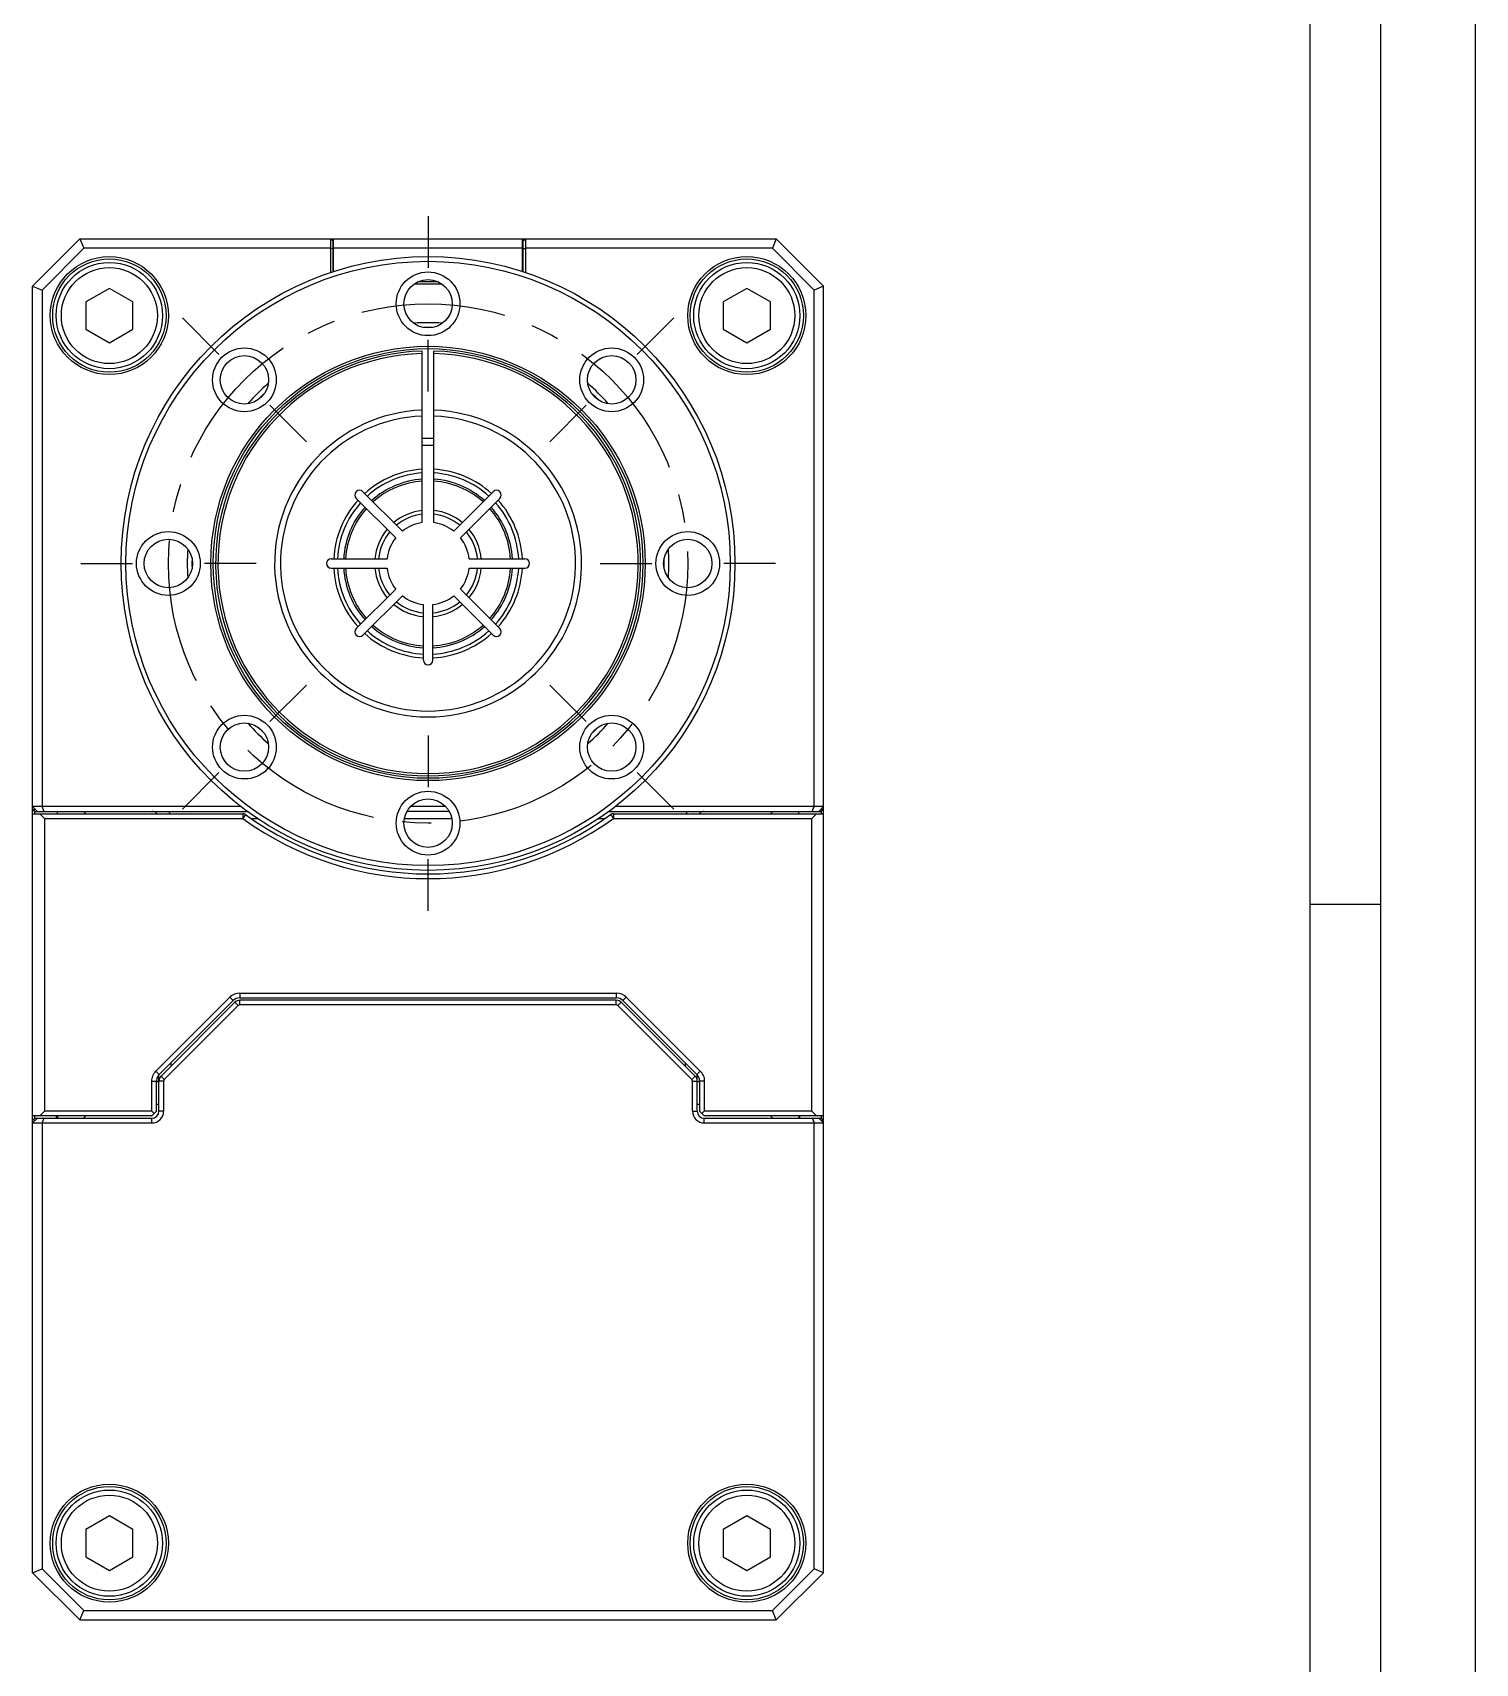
# Model space of a CAD drawing. Header units: millimetres. Extents: x 0 to 297, y 0 to 210.
# Drawn here: x 235.9 to 297, y 71.8 to 140.9 of the extents above; entities that cross this region are included whole.
import ezdxf

# ---------------------------------------------------------------- set-up
doc = ezdxf.new("R2010")
doc.units = ezdxf.units.MM
doc.header["$LTSCALE"] = 16.335
doc.linetypes.add('CENTER', pattern=[0.6, 0.375, -0.075, 0.075, -0.075])
doc.layers.get('0').update_dxf_attribs({"linetype": 'CONTINUOUS'})
doc.layers.add('02___PRT_ALL_AXES', color=7, linetype='CONTINUOUS')
doc.layers.add('7_ALL_FEATURES', color=7, linetype='CONTINUOUS')

msp = doc.modelspace()

# ---------------------------------------------------------------- linework, layer by layer
at = {"color": 7, "linetype": 'Continuous'}
for p, q in [((297, 0), (297, 210)), ((293, 4.5), (293, 203.5)), ((290, 104), (293, 104))]:
    msp.add_line(p, q, dxfattribs=at)
at = {"color": 1, "linetype": 'Continuous'}
msp.add_line((290, 7.5), (290, 200.5), dxfattribs=at)
at = {"layer": '02___PRT_ALL_AXES', "color": 7, "linetype": 'CENTER'}
for p, q in [((252.64, 133.146), (252.64, 130.959)), ((242.237, 128.837), (243.784, 127.29)), ((263.043, 128.837), (261.497, 127.29)), ((252.64, 125.721), (252.64, 127.909)), ((247.487, 123.587), (245.94, 125.133)), ((257.793, 123.587), (259.34, 125.133)), ((237.928, 118.434), (240.115, 118.434)), ((245.353, 118.434), (243.165, 118.434)), ((259.928, 118.434), (262.115, 118.434)), ((267.353, 118.434), (265.165, 118.434)), ((247.487, 113.281), (245.94, 111.734)), ((257.793, 113.281), (259.34, 111.734)), ((252.64, 111.146), (252.64, 108.959)), ((242.237, 108.03), (243.784, 109.577)), ((263.043, 108.03), (261.497, 109.577)), ((252.64, 103.721), (252.64, 105.909))]:
    msp.add_line(p, q, dxfattribs=at)
at = {"layer": '02___PRT_ALL_AXES', "color": 7, "linetype": 'Continuous'}
for centre, radius in [((252.64, 129.434), 1.35), ((252.64, 129.434), 1.025), ((244.862, 126.212), 1.35), ((244.862, 126.212), 1.025), ((260.418, 126.212), 1.35), ((260.418, 126.212), 1.025), ((241.64, 118.434), 1.35), ((263.64, 118.434), 1.35), ((241.64, 118.434), 1.025), ((263.64, 118.434), 1.025), ((244.862, 110.655), 1.35), ((260.418, 110.655), 1.35), ((244.862, 110.655), 1.025), ((260.418, 110.655), 1.025), ((252.64, 107.434), 1.35), ((252.64, 107.434), 1.025)]:
    msp.add_circle(centre, radius, dxfattribs=at)
at = {"layer": '02___PRT_ALL_AXES', "color": 7, "linetype": 'CENTER'}
msp.add_circle((252.64, 118.434), 11, dxfattribs=at)
at = {"layer": '7_ALL_FEATURES', "color": 7, "linetype": 'Continuous'}
for p, q in [((237.89, 132.184), (235.89, 130.184)), ((237.89, 132.184), (238.056, 131.784)), ((237.89, 132.184), (267.39, 132.184)), ((248.52, 130.757), (248.52, 132.184)), ((248.62, 132.084), (248.52, 132.184)), ((248.62, 130.789), (248.62, 132.084)), ((248.62, 132.084), (248.64, 132.084)), ((248.64, 130.795), (248.64, 132.184)), ((256.64, 130.795), (256.64, 132.184)), ((256.64, 132.084), (256.66, 132.084)), ((256.66, 132.084), (256.76, 132.184)), ((256.66, 132.084), (256.66, 130.789)), ((256.76, 132.184), (256.76, 130.757)), ((267.39, 132.184), (267.225, 131.784)), ((269.39, 130.184), (267.39, 132.184)), ((238.056, 131.784), (236.29, 130.018)), ((248.52, 131.784), (238.056, 131.784)), ((248.62, 131.742), (248.52, 131.784)), ((256.66, 131.784), (248.62, 131.784)), ((256.66, 131.742), (256.76, 131.784)), ((267.225, 131.784), (256.76, 131.784)), ((268.99, 130.018), (267.225, 131.784)), ((248.64, 130.984), (248.62, 130.984)), ((256.66, 130.984), (256.64, 130.984)), ((235.89, 75.684), (235.89, 130.184)), ((235.89, 130.184), (236.29, 130.018)), ((236.29, 130.018), (236.29, 108.134)), ((239.14, 130.088), (238.14, 129.511)), ((240.14, 129.511), (239.14, 130.088)), ((253.237, 130.264), (252.043, 130.264)), ((253.07, 130.364), (252.21, 130.364)), ((252.262, 130.384), (253.019, 130.384)), ((266.14, 130.088), (265.14, 129.511)), ((267.14, 129.511), (266.14, 130.088)), ((269.39, 130.184), (268.99, 130.018)), ((268.99, 108.134), (268.99, 130.018)), ((269.39, 75.684), (269.39, 130.184)), ((238.14, 129.511), (238.14, 128.356)), ((240.14, 128.356), (240.14, 129.511)), ((265.14, 129.511), (265.14, 128.356)), ((267.14, 128.356), (267.14, 129.511)), ((238.14, 128.356), (239.14, 127.779)), ((239.14, 127.779), (240.14, 128.356)), ((265.14, 128.356), (266.14, 127.779)), ((266.14, 127.779), (267.14, 128.356)), ((252.39, 120.166), (252.39, 127.43)), ((252.89, 120.166), (252.89, 127.43)), ((249.6, 121.191), (251.269, 119.522)), ((249.882, 121.474), (251.552, 119.804)), ((253.728, 119.804), (255.398, 121.474)), ((254.011, 119.522), (255.681, 121.191)), ((248.54, 118.634), (250.902, 118.634)), ((248.54, 118.234), (250.902, 118.234)), ((254.379, 118.634), (256.74, 118.634)), ((254.379, 118.234), (256.74, 118.234)), ((249.6, 115.676), (251.269, 117.346)), ((249.882, 115.393), (251.552, 117.063)), ((253.728, 117.063), (255.398, 115.393)), ((254.011, 117.346), (255.681, 115.676)), ((252.44, 114.334), (252.44, 116.695)), ((252.84, 114.334), (252.84, 116.695)), ((236.09, 107.934), (235.89, 108.134)), ((244.721, 108.134), (235.89, 108.134)), ((235.99, 107.934), (235.89, 108.034)), ((235.89, 107.834), (244.793, 107.834)), ((235.99, 108.034), (235.94, 107.984)), ((235.99, 107.834), (235.99, 107.934)), ((235.99, 107.934), (244.984, 107.934)), ((236.39, 107.634), (236.19, 107.834)), ((236.373, 107.934), (236.29, 108.134)), ((236.94, 107.834), (236.94, 107.934)), ((238.14, 107.834), (238.04, 107.934)), ((253.532, 107.934), (251.748, 107.934)), ((253.386, 108.134), (251.894, 108.134)), ((260.296, 107.934), (269.29, 107.934)), ((260.488, 107.834), (269.39, 107.834)), ((269.39, 108.134), (260.56, 108.134)), ((267.24, 107.934), (267.14, 107.834)), ((268.34, 107.834), (268.34, 107.934)), ((269.09, 107.834), (268.89, 107.634)), ((268.907, 107.934), (268.99, 108.134)), ((269.19, 107.934), (269.39, 108.134)), ((269.29, 107.934), (269.39, 108.034)), ((269.34, 107.984), (269.29, 108.034)), ((269.29, 107.934), (269.29, 107.834)), ((236.39, 107.634), (236.39, 95.234)), ((236.39, 107.634), (244.793, 107.634)), ((260.488, 107.634), (268.89, 107.634)), ((268.89, 95.234), (268.89, 107.634)), ((244.667, 100.234), (260.613, 100.234)), ((241.116, 96.931), (244.243, 100.058)), ((241.257, 96.789), (244.385, 99.916)), ((244.455, 99.846), (241.328, 96.719)), ((244.597, 99.704), (241.469, 96.577)), ((244.667, 100.034), (260.613, 100.034)), ((260.613, 99.934), (244.667, 99.934)), ((260.613, 99.734), (244.667, 99.734)), ((263.811, 96.577), (260.684, 99.704)), ((263.952, 96.719), (260.825, 99.846)), ((260.896, 99.916), (264.023, 96.789)), ((261.037, 100.058), (264.164, 96.931)), ((241.24, 95.234), (241.24, 96.77)), ((241.74, 97.272), (241.74, 97.131)), ((263.54, 97.131), (263.54, 97.272)), ((264.04, 95.234), (264.04, 96.77)), ((240.94, 95.234), (240.94, 96.506)), ((241.14, 95.234), (241.14, 96.506)), ((241.14, 96.484), (241.24, 96.484)), ((241.44, 96.506), (241.44, 95.234)), ((263.84, 95.234), (263.84, 96.506)), ((264.04, 96.484), (264.14, 96.484)), ((264.14, 96.506), (264.14, 95.234)), ((264.34, 96.506), (264.34, 95.234)), ((241.14, 95.534), (241.24, 95.534)), ((264.04, 95.534), (264.14, 95.534)), ((240.94, 95.034), (235.89, 95.034)), ((235.89, 94.834), (235.99, 94.934)), ((236.09, 94.934), (235.89, 94.734)), ((235.89, 94.734), (240.94, 94.734)), ((235.94, 94.884), (235.99, 94.834)), ((235.99, 94.934), (235.99, 95.034)), ((235.99, 94.934), (240.94, 94.934)), ((236.19, 95.034), (236.39, 95.234)), ((236.29, 94.734), (236.373, 94.934)), ((236.29, 94.734), (236.29, 75.849)), ((240.94, 95.234), (236.39, 95.234)), ((236.89, 95.034), (236.89, 94.934)), ((236.94, 95.034), (236.94, 94.934)), ((238.04, 94.934), (238.14, 95.034)), ((240.94, 95.234), (241.04, 95.134)), ((241.14, 95.234), (240.94, 95.034)), ((264.34, 95.034), (264.14, 95.234)), ((264.34, 95.234), (264.24, 95.134)), ((268.89, 95.234), (264.34, 95.234)), ((269.39, 95.034), (264.34, 95.034)), ((264.34, 94.934), (269.29, 94.934)), ((264.34, 94.734), (269.39, 94.734)), ((267.14, 95.034), (267.24, 94.934)), ((268.34, 95.034), (268.34, 94.934)), ((268.39, 94.934), (268.39, 95.034)), ((268.89, 95.234), (269.09, 95.034)), ((268.907, 94.934), (268.99, 94.734)), ((268.99, 75.849), (268.99, 94.734)), ((269.19, 94.934), (269.39, 94.734)), ((269.29, 95.034), (269.29, 94.934)), ((269.29, 94.934), (269.39, 94.834)), ((269.29, 94.834), (269.34, 94.884)), ((239.14, 78.088), (238.14, 77.511)), ((240.14, 77.511), (239.14, 78.088)), ((266.14, 78.088), (265.14, 77.511)), ((267.14, 77.511), (266.14, 78.088)), ((238.14, 77.511), (238.14, 76.356)), ((240.14, 76.356), (240.14, 77.511)), ((265.14, 77.511), (265.14, 76.356)), ((267.14, 76.356), (267.14, 77.511)), ((238.14, 76.356), (239.14, 75.779)), ((239.14, 75.779), (240.14, 76.356)), ((265.14, 76.356), (266.14, 75.779)), ((266.14, 75.779), (267.14, 76.356)), ((235.89, 75.684), (236.29, 75.849)), ((235.89, 75.684), (237.89, 73.684)), ((236.29, 75.849), (238.056, 74.084)), ((267.225, 74.084), (268.99, 75.849)), ((267.39, 73.684), (269.39, 75.684)), ((269.39, 75.684), (268.99, 75.849)), ((237.89, 73.684), (238.056, 74.084)), ((238.056, 74.084), (267.225, 74.084)), ((267.39, 73.684), (267.225, 74.084)), ((237.89, 73.684), (267.39, 73.684))]:
    msp.add_line(p, q, dxfattribs=at)
at = {"layer": '7_ALL_FEATURES', "color": 9, "linetype": 'Continuous'}
for p, q in [((244.793, 107.834), (244.793, 107.634)), ((244.91, 107.795), (244.793, 107.634)), ((260.37, 107.795), (260.488, 107.634)), ((260.488, 107.834), (260.488, 107.634)), ((245.152, 107.634), (245.417, 107.634)), ((251.637, 107.634), (253.643, 107.634)), ((259.864, 107.634), (260.128, 107.634)), ((244.667, 100.234), (244.667, 100.034)), ((260.613, 100.234), (260.613, 100.034)), ((244.243, 100.058), (244.385, 99.916)), ((244.597, 99.704), (244.455, 99.846)), ((244.667, 99.734), (244.667, 99.934)), ((260.613, 99.734), (260.613, 99.934)), ((260.684, 99.704), (260.825, 99.846)), ((261.037, 100.058), (260.896, 99.916)), ((241.116, 96.931), (241.257, 96.789)), ((241.469, 96.577), (241.328, 96.719)), ((263.811, 96.577), (263.952, 96.719)), ((264.164, 96.931), (264.023, 96.789)), ((240.94, 96.506), (241.14, 96.506)), ((241.44, 96.506), (241.24, 96.506)), ((263.84, 96.506), (264.04, 96.506)), ((264.34, 96.506), (264.14, 96.506)), ((240.94, 94.734), (240.94, 94.934)), ((241.44, 95.234), (241.24, 95.234)), ((263.84, 95.234), (264.04, 95.234)), ((264.34, 94.734), (264.34, 94.934))]:
    msp.add_line(p, q, dxfattribs=at)
at = {"layer": '7_ALL_FEATURES', "color": 7, "linetype": 'Continuous'}
for centre, radius in [((239.14, 128.934), 2.5), ((239.14, 128.934), 2.4), ((252.64, 118.434), 13), ((266.14, 128.934), 2.5), ((266.14, 128.934), 2.4), ((239.14, 128.934), 2.25), ((239.14, 128.934), 2.033), ((252.64, 118.434), 12.8), ((266.14, 128.934), 2.25), ((266.14, 128.934), 2.033), ((252.64, 118.434), 9.2), ((252.64, 118.434), 9.1), ((239.14, 76.934), 2.5), ((239.14, 76.934), 2.4), ((239.14, 76.934), 2.25), ((239.14, 76.934), 2.033), ((266.14, 76.934), 2.5), ((266.14, 76.934), 2.4), ((266.14, 76.934), 2.25), ((266.14, 76.934), 2.033)]:
    msp.add_circle(centre, radius, dxfattribs=at)
for centre, radius, start, end in [((252.64, 118.434), 10.2, 86.61537, 93.38303), ((252.64, 118.434), 10, 88.98568, 91.01239), ((252.64, 118.434), 9, 91.59187, 88.40821), ((252.64, 118.434), 8.9, 91.60976, 88.39031), ((252.64, 118.434), 10.2, 131.57041, 138.40235), ((252.64, 118.434), 10.2, 41.59831, 48.42649), ((252.64, 118.434), 10, 134.10597, 136.1728), ((252.64, 118.434), 10, 43.82604, 45.89274), ((252.64, 118.434), 6.5, 92.20423, 87.79577), ((252.64, 118.434), 6.25, 92.29244, 87.70756), ((252.64, 118.434), 5.3, 87.29848, 92.70152), ((252.64, 118.434), 5, 87.13157, 92.86843), ((252.64, 118.434), 4, 93.58332, 132.13402), ((252.64, 118.434), 4, 47.86598, 86.41668), ((252.64, 118.434), 3.843, 93.73026, 132.01655), ((252.64, 118.434), 3.843, 47.98345, 86.26974), ((252.64, 118.434), 4, 137.86598, 177.13402), ((252.64, 118.434), 3.843, 137.98345, 177.01655), ((249.741, 121.333), 0.2, 45, 225), ((255.539, 121.333), 0.2, 315, 135), ((252.64, 118.434), 3.843, 2.98345, 42.01655), ((252.64, 118.434), 4, 2.86598, 42.13402), ((252.64, 118.434), 2.26, 96.35103, 129.92294), ((252.64, 118.434), 2.103, 96.82851, 129.54186), ((252.64, 118.434), 2.26, 50.07706, 83.64897), ((252.64, 118.434), 2.103, 50.45814, 83.17149), ((252.64, 118.434), 2.26, 140.07706, 174.92294), ((252.64, 118.434), 2.103, 140.45814, 174.54186), ((252.64, 118.434), 1.75, 141.56243, 173.43757), ((252.64, 118.434), 1.75, 98.21321, 128.43757), ((252.64, 118.434), 1.75, 51.56243, 81.78679), ((252.64, 118.434), 1.75, 6.56243, 38.43757), ((252.64, 118.434), 2.103, 5.45814, 39.54186), ((252.64, 118.434), 2.26, 5.07706, 39.92294), ((252.64, 118.434), 10.2, 176.5662, 183.38169), ((252.64, 118.434), 10.2, 356.62053, 3.43143), ((252.64, 118.434), 10, 179.07559, 181.02528), ((248.54, 118.434), 0.2, 90, 270), ((252.64, 118.434), 4, 182.86598, 222.13402), ((252.64, 118.434), 3.843, 182.98345, 222.01655), ((252.64, 118.434), 2.26, 185.07706, 219.92294), ((252.64, 118.434), 2.103, 185.45814, 219.54186), ((252.64, 118.434), 1.75, 186.56243, 218.43757), ((252.64, 118.434), 1.75, 321.56243, 353.43757), ((252.64, 118.434), 2.103, 320.45814, 354.54186), ((252.64, 118.434), 2.26, 320.07706, 354.92294), ((252.64, 118.434), 3.843, 317.98345, 357.01655), ((252.64, 118.434), 4, 317.86598, 357.13402), ((256.74, 118.434), 0.2, 270, 90), ((252.64, 118.434), 10, 358.97476, 0.92437), ((252.64, 118.434), 2.103, 230.45814, 264.54186), ((252.64, 118.434), 1.75, 231.56243, 263.43757), ((252.64, 118.434), 1.75, 276.56243, 308.43757), ((252.64, 118.434), 2.103, 275.45814, 309.54186), ((252.64, 118.434), 2.26, 230.07706, 264.92294), ((252.64, 118.434), 2.26, 275.07706, 309.92294), ((249.741, 115.535), 0.2, 135, 315), ((252.64, 118.434), 4, 227.86598, 267.13402), ((252.64, 118.434), 3.843, 227.98345, 267.01655), ((252.64, 118.434), 3.843, 272.98345, 312.01655), ((252.64, 118.434), 4, 272.86598, 312.13402), ((255.539, 115.535), 0.2, 225, 45), ((252.64, 114.334), 0.2, 180, 360), ((252.64, 118.434), 10.2, 221.57415, 228.41823), ((252.64, 118.434), 10, 224.03524, 225.8874), ((252.64, 118.434), 10.2, 311.58476, 318.42525), ((252.64, 118.434), 10, 314.11399, 315.96616), ((240.94, 107.634), 0.3, 41.94013, 90), ((244.793, 107.634), 0.2, 53.99725, 90), ((252.64, 118.434), 13.15, 233.99725, 306.00275), ((260.488, 107.634), 0.2, 90, 126.00275), ((264.34, 107.634), 0.3, 90, 138.05498), ((252.64, 118.434), 13.35, 233.99725, 306.00275), ((244.667, 99.634), 0.6, 90, 135), ((260.613, 99.634), 0.6, 45, 90), ((244.667, 99.634), 0.4, 90, 135), ((244.667, 99.634), 0.3, 90, 135), ((244.667, 99.634), 0.1, 90, 135), ((260.613, 99.634), 0.4, 45, 90), ((260.613, 99.634), 0.3, 45, 90), ((260.613, 99.634), 0.1, 45, 90), ((241.54, 96.507), 0.4, 134.99669, 158.09443), ((241.54, 96.506), 0.3, 135, 180), ((263.74, 96.506), 0.3, 0, 45), ((263.74, 96.507), 0.4, 23.07982, 45.00408), ((241.54, 96.506), 0.4, 158.07982, 180.00408), ((241.54, 96.506), 0.1, 135, 180), ((263.74, 96.506), 0.1, 0, 45), ((263.74, 96.506), 0.4, 359.99669, 23.09443), ((240.94, 95.234), 0.5, 270, 360), ((240.94, 95.234), 0.3, 270, 360), ((264.34, 95.234), 0.5, 180, 270), ((264.34, 95.234), 0.3, 180, 270)]:
    msp.add_arc(centre, radius, start, end, dxfattribs=at)
at = {"layer": '7_ALL_FEATURES', "color": 9, "linetype": 'Continuous'}
for radius, start, end in [(3.58, 94.00464, 131.79723), (3.498, 94.09858, 131.72215), (3.58, 48.20277, 85.99536), (3.498, 48.27785, 85.90142), (3.58, 138.20277, 176.79723), (3.498, 138.27785, 176.72215), (3.498, 3.27785, 41.72215), (3.58, 3.20277, 41.79723), (3.58, 183.20277, 221.79723), (3.498, 183.27785, 221.72215), (3.498, 318.27785, 356.72215), (3.58, 318.20277, 356.79723), (3.58, 228.20277, 266.79723), (3.498, 228.27785, 266.72215), (3.498, 273.27785, 311.72215), (3.58, 273.20277, 311.79723)]:
    msp.add_arc((252.64, 118.434), radius, start, end, dxfattribs=at)
at = {"layer": '7_ALL_FEATURES', "color": 7, "linetype": 'Continuous'}
for points, knots in [([(241.708, 107.834), (241.703, 107.849), (241.689, 107.88), (241.661, 107.919), (241.629, 107.934), (241.616, 107.934)], [0, 0, 0, 0, 0.33027, 0.715272, 1, 1, 1, 1]), ([(263.664, 107.934), (263.656, 107.934), (263.63, 107.927), (263.596, 107.891), (263.58, 107.855), (263.572, 107.834)], [0, 0, 0, 0, 0.183949, 0.528422, 1, 1, 1, 1]), ([(240.94, 96.506), (240.941, 96.582), (240.97, 96.74), (241.06, 96.874), (241.116, 96.931)], [0, 0, 0, 0, 0.487198, 1, 1, 1, 1]), ([(264.164, 96.931), (264.218, 96.877), (264.309, 96.745), (264.34, 96.586), (264.34, 96.506)], [0, 0, 0, 0, 0.487198, 1, 1, 1, 1])]:
    msp.add_open_spline(points, degree=3, knots=knots, dxfattribs=at)

doc.saveas('drawing.dxf')
